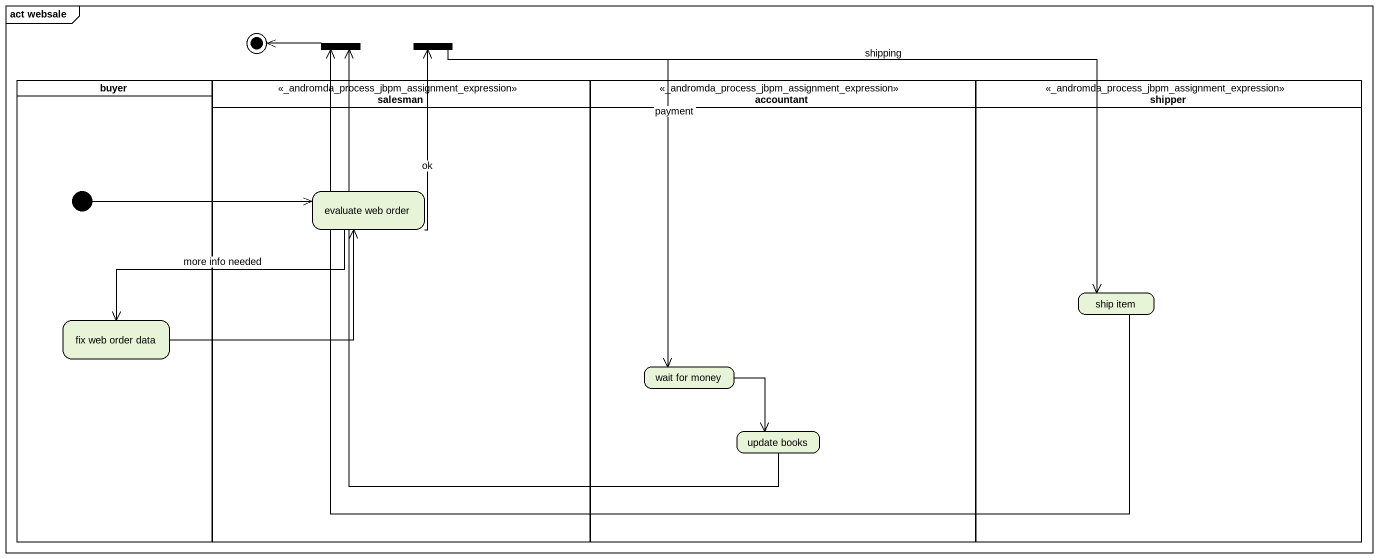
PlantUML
@startuml
mainframe act websale
hide empty description
state fork1 <<join>>
state fork2 <<fork>>
state buyer <<partition>> {
  state initial1 <<start>>
  state "fix web order data" as fix_web_order_data
}
state salesman <<_andromda_process_jbpm_assignment_expression>> {
  state "evaluate web order" as evaluate_web_order
}
state accountant <<_andromda_process_jbpm_assignment_expression>> {
  state "wait for money" as wait_for_money
  state "update books" as update_books
}
state shipper <<_andromda_process_jbpm_assignment_expression>> {
  state "ship item" as ship_item
}
fork2 -right-> ship_item : shipping
fork2 --> wait_for_money : payment
initial1 -right-> evaluate_web_order
evaluate_web_order -up-> fork2 : ok
evaluate_web_order -left-> fix_web_order_data : more info needed
fix_web_order_data -right-> evaluate_web_order
ship_item -left-> fork1
wait_for_money --> update_books
update_books -up-> fork1
fork1 -left-> [*]
@enduml
